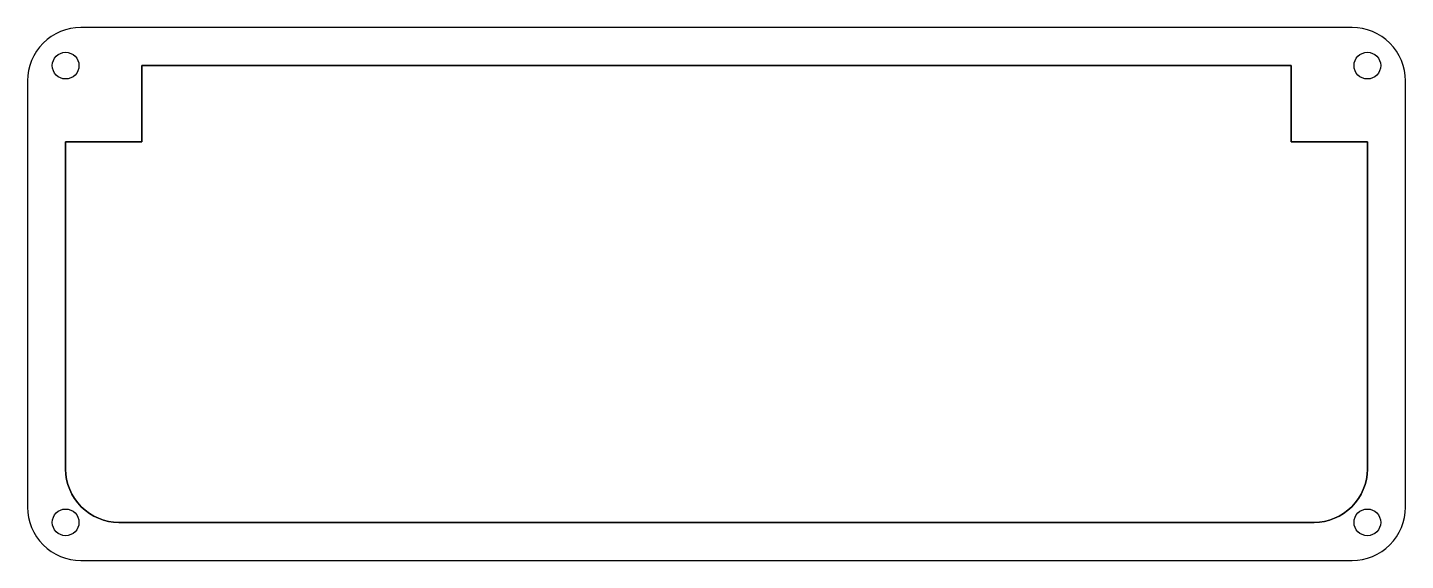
# Model space of a CAD drawing. Header units: millimetres. Extents: x -181 to 0, y -70 to 0.
import ezdxf

# ---------------------------------------------------------------- set-up
doc = ezdxf.new("R2010")
doc.units = ezdxf.units.MM
doc.layers.get('0').update_dxf_attribs({"linetype": 'CONTINUOUS'})

msp = doc.modelspace()

# ---------------------------------------------------------------- linework, layer by layer
for points in [[(0, -63), (0, -7, 0.414214), (-7, 0), (-174, 0, 0.414214), (-181, -7), (-181, -63, 0.414214), (-174, -70), (-7, -70, 0.414214)], [(-7, 0), (-174, 0, 0.414214), (-181, -7), (-181, -63, 0.414214), (-174, -70), (-7, -70, 0.414214), (0, -63), (0, -7, 0.414214)], [(-176, -58), (-176, -15), (-166, -15), (-166, -5), (-15, -5), (-15, -15), (-5, -15), (-5, -58, -0.414214), (-12, -65), (-169, -65, -0.414214)], [(-15, -5), (-166, -5), (-166, -15), (-176, -15), (-176, -58, 0.414214), (-169, -65), (-12, -65, 0.414214), (-5, -58), (-5, -15), (-15, -15)]]:
    msp.add_lwpolyline(points, format="xyb", close=True)
for centre in [(-176, -5), (-176, -5), (-5, -5), (-5, -5), (-176, -65), (-176, -65), (-5, -65), (-5, -65)]:
    msp.add_circle(centre, 1.75)

doc.saveas('drawing.dxf')
